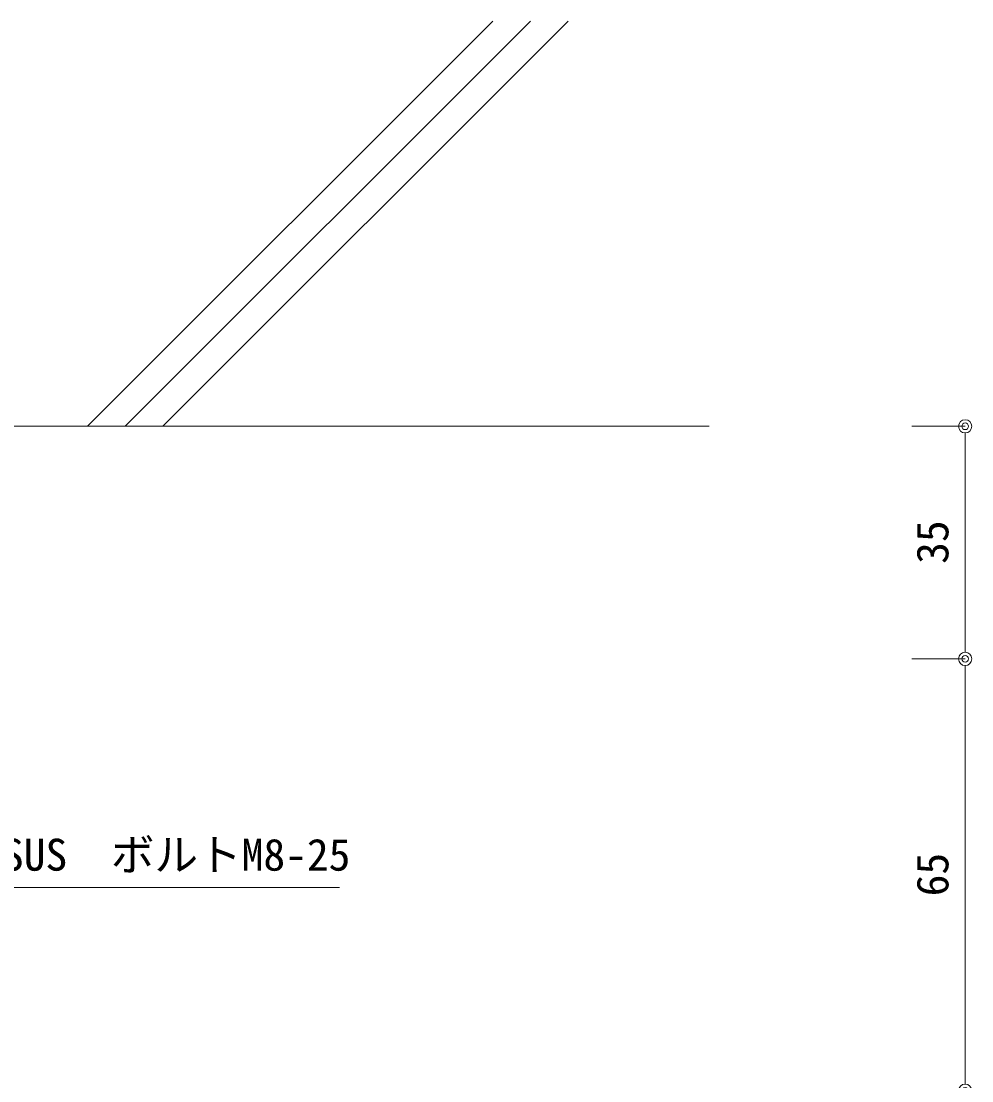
# Model space of a CAD drawing. Units: millimetres on the paper. Extents: x -401 to 401, y -279 to 279.
# Drawn here: x -88.2 to -16.6, y -168.8 to -89.1 of the extents above; entities that cross this region are included whole.
import ezdxf
from ezdxf.enums import TextEntityAlignment as Align

# ---------------------------------------------------------------- set-up
doc = ezdxf.new("R2010")
doc.units = ezdxf.units.MM
for name, color, linetype, lineweight in [('0-4_A-C02-ハッチング', 134, 'Continuous', 9), ('0-5_A-D01-RC', 4, 'Continuous', 9), ('0-A_0', 1, 'Continuous', 9), ('1-1_0-A11-寸法_詳細', 5, 'Continuous', 9), ('1-3_A-B03-文字_書込_小', 7, 'Continuous', 9)]:
    doc.layers.add(name, color=color, linetype=linetype, lineweight=lineweight)
doc.styles.add('ＭＳ ゴシック', font='')
doc.styles.get('ＭＳ ゴシック').set_extended_font_data('MS Gothic')

# ---------------------------------------------------------------- blocks, each defined once
blk = doc.blocks.new('_Dot')
at = {"layer": '0-A_0', "color": 7}
blk.add_line((-0.5, 0), (-1, 0), dxfattribs=at)
for radius in [0.5, 0.25]:
    blk.add_circle((0, 0), radius, dxfattribs=at)

msp = doc.modelspace()

# ---------------------------------------------------------------- linework, layer by layer
at = {"layer": '0-4_A-C02-ハッチング'}
for p, q in [((-83.159, -119.575), (-52.674, -89.089)), ((-80.331, -119.575), (-49.845, -89.089)), ((-77.502, -119.575), (-47.017, -89.089))]:
    msp.add_line(p, q, dxfattribs=at)
at = {"layer": '0-5_A-D01-RC'}
msp.add_line((-336.397, -119.575), (-36.397, -119.575), dxfattribs=at)
at = {"layer": '1-1_0-A11-寸法_詳細'}
for p, q in [((-21.15, -119.575), (-17.15, -119.575)), ((-17.15, -120.575), (-17.15, -136.075)), ((-21.15, -137.075), (-17.15, -137.075)), ((-21.15, -137.075), (-17.15, -137.075)), ((-17.15, -138.075), (-17.15, -168.575))]:
    msp.add_line(p, q, dxfattribs=at)
at = {"layer": '1-3_A-B03-文字_書込_小'}
msp.add_lwpolyline([(-136.877, -162.999), (-131.853, -154.271), (-64.21, -154.271)], dxfattribs=at)

# ---------------------------------------------------------------- block references
at = {"layer": '1-1_0-A11-寸法_詳細'}
for p, rotation in [((-17.15, -119.575), 90), ((-17.15, -137.075), 270), ((-17.15, -137.075), 90), ((-17.15, -169.575), 270)]:
    msp.add_blockref('_Dot', p, dxfattribs=dict(at, rotation=rotation))

# ---------------------------------------------------------------- texts
at = {"layer": '1-1_0-A11-寸法_詳細', "style": 'ＭＳ ゴシック'}
for s, p in [('35', (-17.687, -129.924)), ('65', (-17.687, -154.943))]:
    msp.add_text(s, height=2.405, rotation=90, dxfattribs=at).set_placement(p, align=Align.BOTTOM_LEFT)
at = {"layer": '1-3_A-B03-文字_書込_小', "style": 'ＭＳ ゴシック'}
msp.add_text('SUS\u3000インプルナット\u3000M8+SUS\u3000ボルトM8-25', height=2.405, dxfattribs=at).set_placement((-128.943, -153.734), align=Align.BOTTOM_LEFT)

doc.saveas('drawing.dxf')
